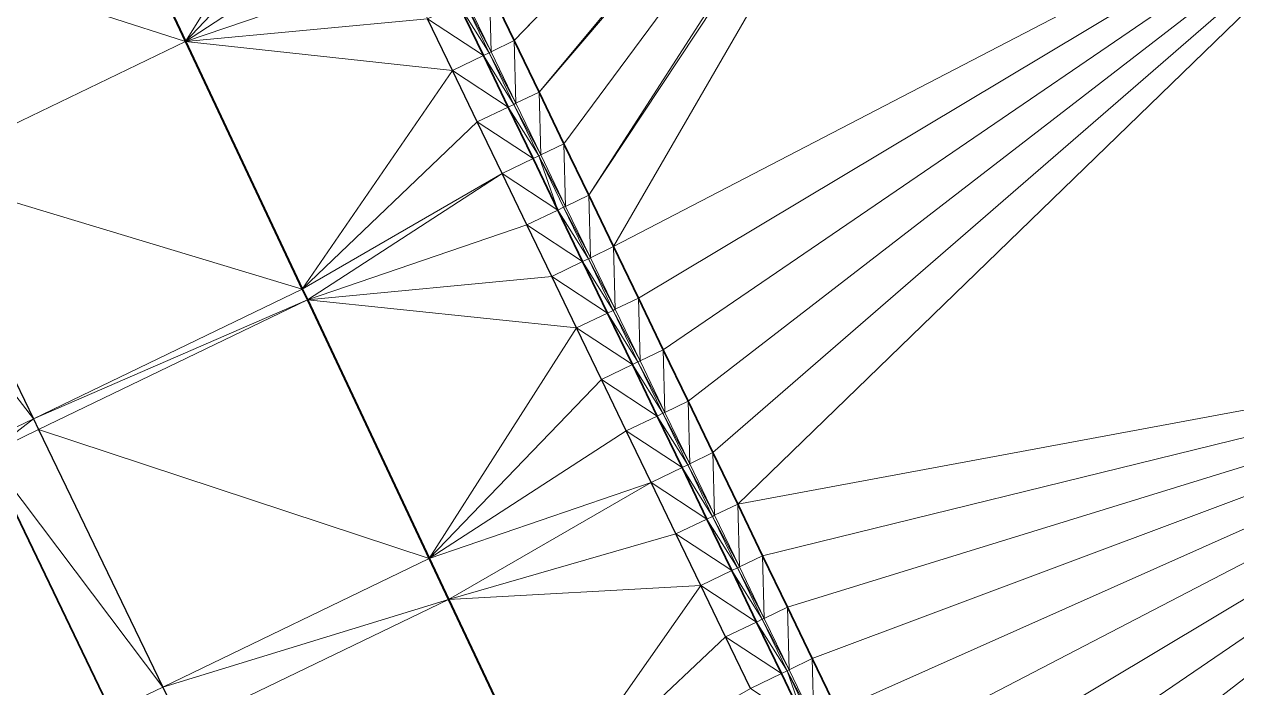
# Model space of a CAD drawing. Header units: metres. Extents: x 246428 to 246884, y 7418966 to 7419490.
# Drawn here: x 246556.07 to 246577.28, y 7419343.71 to 7419355.31 of the extents above; entities that cross this region are included whole.
import ezdxf

# ---------------------------------------------------------------- set-up
doc = ezdxf.new("R2010")
doc.units = ezdxf.units.M
doc.linetypes.add('blank name', pattern=[0])
doc.linetypes.add('HIDDEN', pattern=[9.525, 6.35, -3.175])
doc.layers.add('_12D_UNMAPPED', color=7, linetype='Continuous')
for name, color, linetype, lineweight in [('BATTER', 250, 'HIDDEN', 25), ('DRAINAGE_SWALE', 7, 'CHANNEL_DASHDOT_X4', 40), ('MISC_PATHS', 7, 'Continuous', 35)]:
    doc.layers.add(name, color=color, linetype=linetype, lineweight=lineweight)
for name, color, linetype, lineweight, true_color in [('KERB_BACK', 7, 'Continuous', 35, 0x5fd2ff), ('KERB_LINE', 7, 'Continuous', 18, 0xb9b9b9), ('KERB_LIP', 7, 'Continuous', 35, 0x5fd2ff), ('KERB_TOP', 7, 'Continuous', 18, 0xb9b9b9)]:
    doc.layers.add(name, color=color, linetype=linetype, lineweight=lineweight, true_color=true_color)
doc.styles.get("Standard").update_dxf_attribs({"font": 'romans.shx', "width": 0.65})
doc.linetypes.add('CHANNEL_DASHDOT_X4', pattern='A,6,-1,1,-1,0.004,[">",Standard,S=4,R=0,X=0,Y=-1.7144],0.004,1,-1,6,-1,1,-1', length=20.008)

msp = doc.modelspace()

# ---------------------------------------------------------------- linework, layer by layer
at = {"layer": '_12D_UNMAPPED', "color": 3, "linetype": 'blank name', "lineweight": 0}
for points in [[(246564.64, 7419355.027, 31.686), (246564.206, 7419355.927, 31.671), (246573.101, 7419363.796, 32.138)], [(246564.64, 7419355.027, 31.686), (246573.101, 7419363.796, 32.138), (246573.115, 7419363.789, 32.139)], [(246565.075, 7419354.126, 31.701), (246564.64, 7419355.027, 31.686), (246573.115, 7419363.789, 32.139)], [(246565.075, 7419354.126, 31.701), (246573.115, 7419363.789, 32.139), (246573.29, 7419363.731, 32.147)], [(246565.509, 7419353.225, 31.716), (246565.075, 7419354.126, 31.701), (246573.29, 7419363.731, 32.147)], [(246565.944, 7419352.325, 31.731), (246565.509, 7419353.225, 31.716), (246573.29, 7419363.731, 32.147)], [(246565.944, 7419352.325, 31.731), (246573.29, 7419363.731, 32.147), (246573.489, 7419363.719, 32.156)], [(246566.378, 7419351.424, 31.745), (246565.944, 7419352.325, 31.731), (246573.489, 7419363.719, 32.156)], [(246566.378, 7419351.424, 31.745), (246573.489, 7419363.719, 32.156), (246581.071, 7419359.057, 32.483)], [(246558.887, 7419355.015, 31.112), (246551.975, 7419357.233, 31.719), (246556.754, 7419359.538, 31.056)], [(246561.388, 7419359.009, 31.731), (246558.887, 7419355.015, 31.112), (246556.754, 7419359.538, 31.056)], [(246561.822, 7419358.108, 31.746), (246558.887, 7419355.015, 31.112), (246561.388, 7419359.009, 31.731)], [(246566.812, 7419350.523, 31.76), (246566.378, 7419351.424, 31.745), (246581.071, 7419359.057, 32.483)], [(246567.247, 7419349.622, 31.775), (246566.812, 7419350.523, 31.76), (246581.071, 7419359.057, 32.483)], [(246567.681, 7419348.722, 31.79), (246567.247, 7419349.622, 31.775), (246581.071, 7419359.057, 32.483)], [(246568.115, 7419347.821, 31.804), (246567.681, 7419348.722, 31.79), (246581.071, 7419359.057, 32.483)], [(246568.55, 7419346.92, 31.819), (246568.115, 7419347.821, 31.804), (246581.071, 7419359.057, 32.483)], [(246585.415, 7419350.05, 32.631), (246568.55, 7419346.92, 31.819), (246581.071, 7419359.057, 32.483)], [(246561.822, 7419358.108, 31.746), (246562.256, 7419357.208, 31.761), (246558.887, 7419355.015, 31.112)], [(246554.147, 7419352.729, 31.769), (246551.975, 7419357.233, 31.719), (246558.887, 7419355.015, 31.112)], [(246562.256, 7419357.208, 31.761), (246562.691, 7419356.307, 31.776), (246558.887, 7419355.015, 31.112)], [(246562.691, 7419356.307, 31.776), (246563.125, 7419355.406, 31.79), (246558.887, 7419355.015, 31.112)], [(246564.206, 7419355.927, 31.671), (246564.235, 7419354.831, 31.661), (246563.801, 7419355.732, 31.646)], [(246564.206, 7419355.927, 31.671), (246564.64, 7419355.027, 31.686), (246564.235, 7419354.831, 31.661)], [(246563.666, 7419355.667, 31.796), (246564.1, 7419354.766, 31.811), (246563.125, 7419355.406, 31.79)], [(246563.765, 7419355.715, 31.796), (246564.199, 7419354.814, 31.811), (246563.666, 7419355.667, 31.796)], [(246564.199, 7419354.814, 31.811), (246564.1, 7419354.766, 31.811), (246563.666, 7419355.667, 31.796)], [(246563.801, 7419355.732, 31.646), (246564.235, 7419354.831, 31.661), (246563.765, 7419355.715, 31.796)], [(246564.235, 7419354.831, 31.661), (246564.199, 7419354.814, 31.811), (246563.765, 7419355.715, 31.796)], [(246563.125, 7419355.406, 31.79), (246563.56, 7419354.505, 31.805), (246558.887, 7419355.015, 31.112)], [(246564.1, 7419354.766, 31.811), (246563.56, 7419354.505, 31.805), (246563.125, 7419355.406, 31.79)], [(246554.147, 7419352.729, 31.769), (246558.887, 7419355.015, 31.112), (246560.932, 7419350.682, 31.165)], [(246558.887, 7419355.015, 31.112), (246563.56, 7419354.505, 31.805), (246560.932, 7419350.682, 31.165)], [(246564.64, 7419355.027, 31.686), (246564.669, 7419353.931, 31.676), (246564.235, 7419354.831, 31.661)], [(246564.64, 7419355.027, 31.686), (246565.075, 7419354.126, 31.701), (246564.669, 7419353.931, 31.676)], [(246564.1, 7419354.766, 31.811), (246564.534, 7419353.865, 31.826), (246563.56, 7419354.505, 31.805)], [(246564.199, 7419354.814, 31.811), (246564.633, 7419353.913, 31.826), (246564.1, 7419354.766, 31.811)], [(246564.633, 7419353.913, 31.826), (246564.534, 7419353.865, 31.826), (246564.1, 7419354.766, 31.811)], [(246564.235, 7419354.831, 31.661), (246564.669, 7419353.931, 31.676), (246564.199, 7419354.814, 31.811)], [(246564.669, 7419353.931, 31.676), (246564.633, 7419353.913, 31.826), (246564.199, 7419354.814, 31.811)], [(246563.56, 7419354.505, 31.805), (246563.994, 7419353.605, 31.82), (246560.932, 7419350.682, 31.165)], [(246564.534, 7419353.865, 31.826), (246563.994, 7419353.605, 31.82), (246563.56, 7419354.505, 31.805)], [(246565.075, 7419354.126, 31.701), (246565.104, 7419353.03, 31.691), (246564.669, 7419353.931, 31.676)], [(246565.075, 7419354.126, 31.701), (246565.509, 7419353.225, 31.716), (246565.104, 7419353.03, 31.691)], [(246564.633, 7419353.913, 31.826), (246565.068, 7419353.012, 31.841), (246564.534, 7419353.865, 31.826)], [(246564.669, 7419353.931, 31.676), (246565.104, 7419353.03, 31.691), (246564.633, 7419353.913, 31.826)], [(246565.104, 7419353.03, 31.691), (246565.068, 7419353.012, 31.841), (246564.633, 7419353.913, 31.826)], [(246564.534, 7419353.865, 31.826), (246564.969, 7419352.965, 31.841), (246563.994, 7419353.605, 31.82)], [(246565.068, 7419353.012, 31.841), (246564.969, 7419352.965, 31.841), (246564.534, 7419353.865, 31.826)], [(246563.994, 7419353.605, 31.82), (246564.428, 7419352.704, 31.835), (246560.932, 7419350.682, 31.165)], [(246564.969, 7419352.965, 31.841), (246564.428, 7419352.704, 31.835), (246563.994, 7419353.605, 31.82)], [(246565.104, 7419353.03, 31.691), (246565.538, 7419352.129, 31.706), (246565.068, 7419353.012, 31.841)], [(246565.509, 7419353.225, 31.716), (246565.538, 7419352.129, 31.706), (246565.104, 7419353.03, 31.691)], [(246565.509, 7419353.225, 31.716), (246565.944, 7419352.325, 31.731), (246565.538, 7419352.129, 31.706)], [(246564.969, 7419352.965, 31.841), (246565.403, 7419352.064, 31.856), (246564.428, 7419352.704, 31.835)], [(246565.068, 7419353.012, 31.841), (246565.403, 7419352.064, 31.856), (246564.969, 7419352.965, 31.841)], [(246565.538, 7419352.129, 31.706), (246565.502, 7419352.112, 31.856), (246565.068, 7419353.012, 31.841)], [(246565.068, 7419353.012, 31.841), (246565.502, 7419352.112, 31.856), (246565.403, 7419352.064, 31.856)], [(246553.246, 7419352.295, 31.779), (246554.147, 7419352.729, 31.769), (246556.228, 7419348.413, 31.817)], [(246556.228, 7419348.413, 31.817), (246554.147, 7419352.729, 31.769), (246560.932, 7419350.682, 31.165)], [(246560.932, 7419350.682, 31.165), (246564.428, 7419352.704, 31.835), (246561.021, 7419350.493, 31.167)], [(246560.932, 7419350.682, 31.165), (246564.428, 7419352.704, 31.835), (246560.932, 7419350.682, 31.165)], [(246564.428, 7419352.704, 31.835), (246564.863, 7419351.803, 31.85), (246561.021, 7419350.493, 31.167)], [(246565.403, 7419352.064, 31.856), (246564.863, 7419351.803, 31.85), (246564.428, 7419352.704, 31.835)], [(246555.327, 7419347.979, 31.827), (246553.246, 7419352.295, 31.779), (246556.228, 7419348.413, 31.817)], [(246565.944, 7419352.325, 31.731), (246565.973, 7419351.228, 31.72), (246565.538, 7419352.129, 31.706)], [(246565.944, 7419352.325, 31.731), (246566.378, 7419351.424, 31.745), (246565.973, 7419351.228, 31.72)], [(246565.403, 7419352.064, 31.856), (246565.837, 7419351.163, 31.87), (246564.863, 7419351.803, 31.85)], [(246565.502, 7419352.112, 31.856), (246565.937, 7419351.211, 31.87), (246565.403, 7419352.064, 31.856)], [(246565.937, 7419351.211, 31.87), (246565.837, 7419351.163, 31.87), (246565.403, 7419352.064, 31.856)], [(246565.538, 7419352.129, 31.706), (246565.973, 7419351.228, 31.72), (246565.502, 7419352.112, 31.856)], [(246565.973, 7419351.228, 31.72), (246565.937, 7419351.211, 31.87), (246565.502, 7419352.112, 31.856)], [(246564.863, 7419351.803, 31.85), (246565.297, 7419350.903, 31.864), (246561.021, 7419350.493, 31.167)], [(246565.837, 7419351.163, 31.87), (246565.297, 7419350.903, 31.864), (246564.863, 7419351.803, 31.85)], [(246566.378, 7419351.424, 31.745), (246566.407, 7419350.328, 31.735), (246565.973, 7419351.228, 31.72)], [(246566.378, 7419351.424, 31.745), (246566.812, 7419350.523, 31.76), (246566.407, 7419350.328, 31.735)], [(246565.837, 7419351.163, 31.87), (246566.272, 7419350.262, 31.885), (246565.297, 7419350.903, 31.864)], [(246565.937, 7419351.211, 31.87), (246566.371, 7419350.31, 31.885), (246565.837, 7419351.163, 31.87)], [(246566.371, 7419350.31, 31.885), (246566.272, 7419350.262, 31.885), (246565.837, 7419351.163, 31.87)], [(246565.973, 7419351.228, 31.72), (246566.407, 7419350.328, 31.735), (246565.937, 7419351.211, 31.87)], [(246566.407, 7419350.328, 31.735), (246566.371, 7419350.31, 31.885), (246565.937, 7419351.211, 31.87)], [(246565.297, 7419350.903, 31.864), (246565.731, 7419350.002, 31.879), (246561.021, 7419350.493, 31.167)], [(246566.272, 7419350.262, 31.885), (246565.731, 7419350.002, 31.879), (246565.297, 7419350.903, 31.864)], [(246556.228, 7419348.413, 31.817), (246560.932, 7419350.682, 31.165), (246560.932, 7419350.682, 31.165)], [(246556.228, 7419348.413, 31.817), (246556.228, 7419348.413, 31.817), (246560.932, 7419350.682, 31.165)], [(246556.228, 7419348.413, 31.817), (246560.932, 7419350.682, 31.165), (246561.021, 7419350.493, 31.167)], [(246556.319, 7419348.226, 31.819), (246556.228, 7419348.413, 31.817), (246561.021, 7419350.493, 31.167)], [(246556.319, 7419348.226, 31.819), (246561.021, 7419350.493, 31.167), (246563.154, 7419345.971, 31.222)], [(246561.021, 7419350.493, 31.167), (246565.731, 7419350.002, 31.879), (246563.154, 7419345.971, 31.222)], [(246566.812, 7419350.523, 31.76), (246566.841, 7419349.427, 31.75), (246566.407, 7419350.328, 31.735)], [(246566.812, 7419350.523, 31.76), (246567.247, 7419349.622, 31.775), (246566.841, 7419349.427, 31.75)], [(246566.272, 7419350.262, 31.885), (246566.706, 7419349.362, 31.9), (246565.731, 7419350.002, 31.879)], [(246566.371, 7419350.31, 31.885), (246566.805, 7419349.41, 31.9), (246566.272, 7419350.262, 31.885)], [(246566.805, 7419349.41, 31.9), (246566.706, 7419349.362, 31.9), (246566.272, 7419350.262, 31.885)], [(246566.407, 7419350.328, 31.735), (246566.841, 7419349.427, 31.75), (246566.371, 7419350.31, 31.885)], [(246566.841, 7419349.427, 31.75), (246566.805, 7419349.41, 31.9), (246566.371, 7419350.31, 31.885)], [(246565.731, 7419350.002, 31.879), (246566.166, 7419349.101, 31.894), (246563.154, 7419345.971, 31.222)], [(246566.706, 7419349.362, 31.9), (246566.166, 7419349.101, 31.894), (246565.731, 7419350.002, 31.879)], [(246585.415, 7419350.05, 32.631), (246568.984, 7419346.019, 31.834), (246568.55, 7419346.92, 31.819)], [(246585.415, 7419350.05, 32.631), (246569.419, 7419345.119, 31.849), (246568.984, 7419346.019, 31.834)], [(246585.415, 7419350.05, 32.631), (246569.853, 7419344.218, 31.864), (246569.419, 7419345.119, 31.849)], [(246570.287, 7419343.317, 31.878), (246569.853, 7419344.218, 31.864), (246585.415, 7419350.05, 32.631)], [(246570.287, 7419343.317, 31.878), (246585.415, 7419350.05, 32.631), (246570.722, 7419342.417, 31.893)], [(246585.415, 7419350.05, 32.631), (246571.156, 7419341.516, 31.908), (246570.722, 7419342.417, 31.893)], [(246585.415, 7419350.05, 32.631), (246571.59, 7419340.615, 31.923), (246571.156, 7419341.516, 31.908)], [(246585.415, 7419350.05, 32.631), (246572.025, 7419339.714, 31.938), (246571.59, 7419340.615, 31.923)], [(246585.415, 7419350.05, 32.631), (246572.459, 7419338.814, 31.952), (246572.025, 7419339.714, 31.938)], [(246585.415, 7419350.05, 32.631), (246572.894, 7419337.913, 31.967), (246572.459, 7419338.814, 31.952)], [(246585.415, 7419350.05, 32.631), (246589.758, 7419341.042, 32.779), (246572.894, 7419337.913, 31.967)], [(246566.841, 7419349.427, 31.75), (246567.276, 7419348.526, 31.765), (246566.805, 7419349.41, 31.9)], [(246567.247, 7419349.622, 31.775), (246567.276, 7419348.526, 31.765), (246566.841, 7419349.427, 31.75)], [(246567.247, 7419349.622, 31.775), (246567.681, 7419348.722, 31.79), (246567.276, 7419348.526, 31.765)], [(246566.706, 7419349.362, 31.9), (246567.141, 7419348.461, 31.915), (246566.166, 7419349.101, 31.894)], [(246566.805, 7419349.41, 31.9), (246567.24, 7419348.509, 31.915), (246566.706, 7419349.362, 31.9)], [(246567.24, 7419348.509, 31.915), (246567.141, 7419348.461, 31.915), (246566.706, 7419349.362, 31.9)], [(246567.276, 7419348.526, 31.765), (246567.24, 7419348.509, 31.915), (246566.805, 7419349.41, 31.9)], [(246566.166, 7419349.101, 31.894), (246566.6, 7419348.2, 31.909), (246563.154, 7419345.971, 31.222)], [(246567.141, 7419348.461, 31.915), (246566.6, 7419348.2, 31.909), (246566.166, 7419349.101, 31.894)], [(246567.681, 7419348.722, 31.79), (246567.71, 7419347.625, 31.779), (246567.276, 7419348.526, 31.765)], [(246567.681, 7419348.722, 31.79), (246568.115, 7419347.821, 31.804), (246567.71, 7419347.625, 31.779)], [(246555.327, 7419347.979, 31.827), (246556.228, 7419348.413, 31.817), (246556.228, 7419348.413, 31.817)], [(246555.327, 7419347.979, 31.827), (246555.327, 7419347.979, 31.827), (246556.228, 7419348.413, 31.817)], [(246555.418, 7419347.791, 31.829), (246555.327, 7419347.979, 31.827), (246556.228, 7419348.413, 31.817)], [(246555.418, 7419347.791, 31.829), (246556.228, 7419348.413, 31.817), (246556.319, 7419348.226, 31.819)], [(246567.141, 7419348.461, 31.915), (246567.575, 7419347.56, 31.929), (246566.6, 7419348.2, 31.909)], [(246567.24, 7419348.509, 31.915), (246567.674, 7419347.608, 31.929), (246567.141, 7419348.461, 31.915)], [(246567.674, 7419347.608, 31.929), (246567.575, 7419347.56, 31.929), (246567.141, 7419348.461, 31.915)], [(246567.276, 7419348.526, 31.765), (246567.71, 7419347.625, 31.779), (246567.24, 7419348.509, 31.915)], [(246567.71, 7419347.625, 31.779), (246567.674, 7419347.608, 31.929), (246567.24, 7419348.509, 31.915)], [(246555.418, 7419347.791, 31.829), (246556.319, 7419348.226, 31.819), (246558.49, 7419343.722, 31.869)], [(246558.49, 7419343.722, 31.869), (246556.319, 7419348.226, 31.819), (246563.154, 7419345.971, 31.222)], [(246566.6, 7419348.2, 31.909), (246567.035, 7419347.3, 31.923), (246563.154, 7419345.971, 31.222)], [(246567.575, 7419347.56, 31.929), (246567.035, 7419347.3, 31.923), (246566.6, 7419348.2, 31.909)], [(246554.888, 7419341.984, 31.939), (246555.418, 7419347.791, 31.829), (246557.59, 7419343.288, 31.879)], [(246557.59, 7419343.288, 31.879), (246555.418, 7419347.791, 31.829), (246558.49, 7419343.722, 31.869)], [(246568.115, 7419347.821, 31.804), (246568.144, 7419346.725, 31.794), (246567.71, 7419347.625, 31.779)], [(246568.115, 7419347.821, 31.804), (246568.55, 7419346.92, 31.819), (246568.144, 7419346.725, 31.794)], [(246567.575, 7419347.56, 31.929), (246568.009, 7419346.66, 31.944), (246567.035, 7419347.3, 31.923)], [(246567.674, 7419347.608, 31.929), (246568.108, 7419346.707, 31.944), (246567.575, 7419347.56, 31.929)], [(246568.108, 7419346.707, 31.944), (246568.009, 7419346.66, 31.944), (246567.575, 7419347.56, 31.929)], [(246567.71, 7419347.625, 31.779), (246568.144, 7419346.725, 31.794), (246567.674, 7419347.608, 31.929)], [(246568.144, 7419346.725, 31.794), (246568.108, 7419346.707, 31.944), (246567.674, 7419347.608, 31.929)], [(246563.154, 7419345.971, 31.222), (246567.035, 7419347.3, 31.923), (246563.492, 7419345.255, 31.231)], [(246567.035, 7419347.3, 31.923), (246567.469, 7419346.399, 31.938), (246563.492, 7419345.255, 31.231)], [(246563.492, 7419345.255, 31.231), (246567.035, 7419347.3, 31.923), (246563.492, 7419345.255, 31.231)], [(246568.009, 7419346.66, 31.944), (246567.469, 7419346.399, 31.938), (246567.035, 7419347.3, 31.923)], [(246568.55, 7419346.92, 31.819), (246568.579, 7419345.824, 31.809), (246568.144, 7419346.725, 31.794)], [(246568.55, 7419346.92, 31.819), (246568.984, 7419346.019, 31.834), (246568.579, 7419345.824, 31.809)], [(246568.009, 7419346.66, 31.944), (246568.444, 7419345.759, 31.959), (246567.469, 7419346.399, 31.938)], [(246568.108, 7419346.707, 31.944), (246568.543, 7419345.807, 31.959), (246568.009, 7419346.66, 31.944)], [(246568.543, 7419345.807, 31.959), (246568.444, 7419345.759, 31.959), (246568.009, 7419346.66, 31.944)], [(246568.144, 7419346.725, 31.794), (246568.579, 7419345.824, 31.809), (246568.108, 7419346.707, 31.944)], [(246568.579, 7419345.824, 31.809), (246568.543, 7419345.807, 31.959), (246568.108, 7419346.707, 31.944)], [(246567.469, 7419346.399, 31.938), (246567.903, 7419345.498, 31.953), (246563.492, 7419345.255, 31.231)], [(246568.444, 7419345.759, 31.959), (246567.903, 7419345.498, 31.953), (246567.469, 7419346.399, 31.938)], [(246558.49, 7419343.722, 31.869), (246563.154, 7419345.971, 31.222), (246563.492, 7419345.255, 31.231)], [(246568.579, 7419345.824, 31.809), (246569.013, 7419344.923, 31.824), (246568.543, 7419345.807, 31.959)], [(246568.984, 7419346.019, 31.834), (246569.013, 7419344.923, 31.824), (246568.579, 7419345.824, 31.809)], [(246568.984, 7419346.019, 31.834), (246569.419, 7419345.119, 31.849), (246569.013, 7419344.923, 31.824)], [(246568.444, 7419345.759, 31.959), (246568.878, 7419344.858, 31.974), (246567.903, 7419345.498, 31.953)], [(246568.543, 7419345.807, 31.959), (246568.977, 7419344.906, 31.974), (246568.444, 7419345.759, 31.959)], [(246568.977, 7419344.906, 31.974), (246568.878, 7419344.858, 31.974), (246568.444, 7419345.759, 31.959)], [(246569.013, 7419344.923, 31.824), (246568.977, 7419344.906, 31.974), (246568.543, 7419345.807, 31.959)], [(246567.903, 7419345.498, 31.953), (246565.198, 7419341.637, 31.275), (246563.492, 7419345.255, 31.231)], [(246568.338, 7419344.597, 31.968), (246565.198, 7419341.637, 31.275), (246567.903, 7419345.498, 31.953)], [(246568.878, 7419344.858, 31.974), (246568.338, 7419344.597, 31.968), (246567.903, 7419345.498, 31.953)], [(246558.834, 7419343.009, 31.877), (246558.49, 7419343.722, 31.869), (246563.492, 7419345.255, 31.231)], [(246558.834, 7419343.009, 31.877), (246558.834, 7419343.009, 31.877), (246563.492, 7419345.255, 31.231)], [(246565.198, 7419341.637, 31.275), (246558.834, 7419343.009, 31.877), (246563.492, 7419345.255, 31.231)], [(246558.834, 7419343.009, 31.877), (246563.492, 7419345.255, 31.231), (246563.492, 7419345.255, 31.231)], [(246569.419, 7419345.119, 31.849), (246569.448, 7419344.023, 31.839), (246569.013, 7419344.923, 31.824)], [(246569.419, 7419345.119, 31.849), (246569.853, 7419344.218, 31.864), (246569.448, 7419344.023, 31.839)], [(246568.878, 7419344.858, 31.974), (246569.313, 7419343.957, 31.989), (246568.338, 7419344.597, 31.968)], [(246568.977, 7419344.906, 31.974), (246569.412, 7419344.005, 31.989), (246568.878, 7419344.858, 31.974)], [(246569.412, 7419344.005, 31.989), (246569.313, 7419343.957, 31.989), (246568.878, 7419344.858, 31.974)], [(246569.013, 7419344.923, 31.824), (246569.448, 7419344.023, 31.839), (246568.977, 7419344.906, 31.974)], [(246569.448, 7419344.023, 31.839), (246569.412, 7419344.005, 31.989), (246568.977, 7419344.906, 31.974)], [(246568.772, 7419343.697, 31.983), (246565.198, 7419341.637, 31.275), (246568.338, 7419344.597, 31.968)], [(246569.313, 7419343.957, 31.989), (246568.772, 7419343.697, 31.983), (246568.338, 7419344.597, 31.968)], [(246569.853, 7419344.218, 31.864), (246569.882, 7419343.122, 31.853), (246569.448, 7419344.023, 31.839)], [(246569.853, 7419344.218, 31.864), (246570.287, 7419343.317, 31.878), (246569.882, 7419343.122, 31.853)], [(246569.313, 7419343.957, 31.989), (246569.747, 7419343.057, 32.003), (246568.772, 7419343.697, 31.983)], [(246569.412, 7419344.005, 31.989), (246569.747, 7419343.057, 32.003), (246569.313, 7419343.957, 31.989)], [(246569.448, 7419344.023, 31.839), (246569.882, 7419343.122, 31.853), (246569.412, 7419344.005, 31.989)], [(246569.882, 7419343.122, 31.853), (246569.846, 7419343.104, 32.003), (246569.412, 7419344.005, 31.989)], [(246569.412, 7419344.005, 31.989), (246569.846, 7419343.104, 32.003), (246569.747, 7419343.057, 32.003)], [(246557.59, 7419343.288, 31.879), (246558.49, 7419343.722, 31.869), (246558.834, 7419343.009, 31.877)]]:
    msp.add_3dface(points, dxfattribs=at)
at = {"layer": 'BATTER'}
for points in [[(246551.884, 7419357.421, 31.717), (246551.884, 7419357.421, 31.717), (246551.884, 7419357.421, 31.717), (246551.906, 7419357.376, 31.718), (246551.906, 7419357.376, 31.718), (246551.975, 7419357.233, 31.719), (246554.147, 7419352.729, 31.769), (246556.228, 7419348.413, 31.817), (246556.228, 7419348.413, 31.817), (246556.319, 7419348.226, 31.819), (246558.49, 7419343.722, 31.869), (246558.834, 7419343.009, 31.877), (246558.834, 7419343.009, 31.877), (246560.572, 7419339.406, 31.917), (246560.572, 7419339.406, 31.917), (246560.662, 7419339.218, 31.919), (246562.834, 7419334.715, 31.969), (246564.916, 7419330.399, 32.017), (246564.916, 7419330.399, 32.017), (246565.006, 7419330.211, 32.019), (246565.996, 7419328.159, 32.042)], [(246568.772, 7419343.697, 31.983), (246568.338, 7419344.597, 31.968), (246567.903, 7419345.498, 31.953), (246567.469, 7419346.399, 31.938), (246567.035, 7419347.3, 31.923), (246566.6, 7419348.2, 31.909), (246566.166, 7419349.101, 31.894), (246565.731, 7419350.002, 31.879), (246565.297, 7419350.903, 31.864), (246564.863, 7419351.803, 31.85), (246564.428, 7419352.704, 31.835), (246563.994, 7419353.605, 31.82), (246563.56, 7419354.505, 31.805), (246563.125, 7419355.406, 31.79)]]:
    msp.add_polyline3d(points, dxfattribs=at)
at = {"layer": 'DRAINAGE_SWALE'}
msp.add_polyline3d([(246556.665, 7419359.726, 31.054), (246556.665, 7419359.726, 31.054), (246556.665, 7419359.726, 31.054), (246556.686, 7419359.681, 31.054), (246556.687, 7419359.681, 31.054), (246556.754, 7419359.538, 31.056), (246558.887, 7419355.015, 31.112), (246560.932, 7419350.682, 31.165), (246560.932, 7419350.682, 31.165), (246561.021, 7419350.493, 31.167), (246563.154, 7419345.971, 31.222), (246563.492, 7419345.255, 31.231), (246563.492, 7419345.255, 31.231), (246565.198, 7419341.637, 31.275), (246565.198, 7419341.637, 31.275), (246565.287, 7419341.449, 31.278), (246567.42, 7419336.926, 31.333), (246569.465, 7419332.593, 31.386), (246569.465, 7419332.592, 31.386), (246569.554, 7419332.404, 31.388), (246570.526, 7419330.343, 31.414), (246570.526, 7419330.343, 31.414), (246571.687, 7419327.882, 31.444)], dxfattribs=at)
at = {"layer": 'KERB_BACK'}
msp.add_polyline3d([(246569.747, 7419343.057, 32.003), (246569.313, 7419343.957, 31.989), (246568.878, 7419344.858, 31.974), (246568.444, 7419345.759, 31.959), (246568.009, 7419346.66, 31.944), (246567.575, 7419347.56, 31.929), (246567.141, 7419348.461, 31.915), (246566.706, 7419349.362, 31.9), (246566.272, 7419350.262, 31.885), (246565.837, 7419351.163, 31.87), (246565.403, 7419352.064, 31.856), (246564.969, 7419352.965, 31.841), (246564.534, 7419353.865, 31.826), (246564.1, 7419354.766, 31.811), (246563.666, 7419355.667, 31.796)], dxfattribs=at)
at = {"layer": 'KERB_LINE'}
msp.add_polyline3d([(246569.882, 7419343.122, 31.853), (246569.448, 7419344.023, 31.839), (246569.013, 7419344.923, 31.824), (246568.579, 7419345.824, 31.809), (246568.144, 7419346.725, 31.794), (246567.71, 7419347.625, 31.779), (246567.276, 7419348.526, 31.765), (246566.841, 7419349.427, 31.75), (246566.407, 7419350.328, 31.735), (246565.973, 7419351.228, 31.72), (246565.538, 7419352.129, 31.706), (246565.104, 7419353.03, 31.691), (246564.669, 7419353.931, 31.676), (246564.235, 7419354.831, 31.661), (246563.801, 7419355.732, 31.646)], dxfattribs=at)
at = {"layer": 'KERB_LIP'}
msp.add_polyline3d([(246570.287, 7419343.317, 31.878), (246569.853, 7419344.218, 31.864), (246569.419, 7419345.119, 31.849), (246568.984, 7419346.019, 31.834), (246568.55, 7419346.92, 31.819), (246568.115, 7419347.821, 31.804), (246567.681, 7419348.722, 31.79), (246567.247, 7419349.622, 31.775), (246566.812, 7419350.523, 31.76), (246566.378, 7419351.424, 31.745), (246565.944, 7419352.325, 31.731), (246565.509, 7419353.225, 31.716), (246565.075, 7419354.126, 31.701), (246564.64, 7419355.027, 31.686), (246564.206, 7419355.927, 31.671)], dxfattribs=at)
at = {"layer": 'KERB_TOP'}
msp.add_polyline3d([(246569.846, 7419343.104, 32.003), (246569.412, 7419344.005, 31.989), (246568.977, 7419344.906, 31.974), (246568.543, 7419345.807, 31.959), (246568.108, 7419346.707, 31.944), (246567.674, 7419347.608, 31.929), (246567.24, 7419348.509, 31.915), (246566.805, 7419349.41, 31.9), (246566.371, 7419350.31, 31.885), (246565.937, 7419351.211, 31.87), (246565.502, 7419352.112, 31.856), (246565.068, 7419353.012, 31.841), (246564.633, 7419353.913, 31.826), (246564.199, 7419354.814, 31.811), (246563.765, 7419355.715, 31.796)], dxfattribs=at)
at = {"layer": 'MISC_PATHS'}
msp.add_polyline3d([(246550.984, 7419356.986, 31.727), (246550.984, 7419356.986, 31.727), (246550.984, 7419356.986, 31.727), (246551.005, 7419356.941, 31.728), (246551.005, 7419356.941, 31.728), (246551.074, 7419356.799, 31.729), (246553.246, 7419352.295, 31.779), (246555.327, 7419347.979, 31.827), (246555.327, 7419347.979, 31.827), (246555.418, 7419347.791, 31.829), (246557.59, 7419343.288, 31.879), (246557.934, 7419342.574, 31.887), (246557.934, 7419342.574, 31.887), (246559.671, 7419338.972, 31.927), (246559.671, 7419338.972, 31.927), (246559.762, 7419338.784, 31.929), (246561.934, 7419334.28, 31.979), (246564.015, 7419329.964, 32.027), (246564.015, 7419329.964, 32.027), (246564.105, 7419329.777, 32.029), (246565.095, 7419327.724, 32.052)], dxfattribs=at)

doc.saveas('drawing.dxf')
